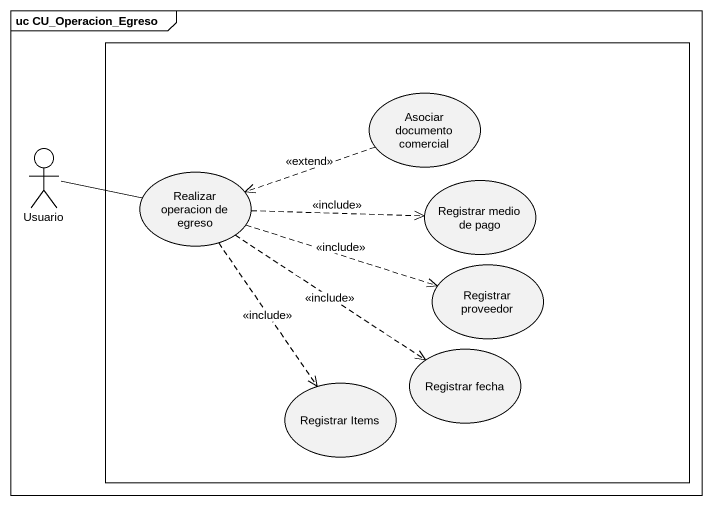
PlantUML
@startuml
mainframe uc CU_Operacion_Egreso
rectangle " " as rectangle1 {
  usecase "Asociar documento comercial" as Asociar_documento_comercial
  usecase "Realizar operacion de egreso" as Realizar_operacion_de_egreso
  usecase "Registrar medio de pago" as Registrar_medio_de_pago
  usecase "Registrar proveedor" as Registrar_proveedor
  usecase "Registrar fecha" as Registrar_fecha
  usecase "Registrar Items" as Registrar_Items
}
actor Usuario
Asociar_documento_comercial .left.> Realizar_operacion_de_egreso : <<extend>>
Usuario -right- Realizar_operacion_de_egreso
Realizar_operacion_de_egreso .right.> Registrar_medio_de_pago : <<include>>
Realizar_operacion_de_egreso .right.> Registrar_proveedor : <<include>>
Realizar_operacion_de_egreso ..> Registrar_fecha : <<include>>
Realizar_operacion_de_egreso ..> Registrar_Items : <<include>>
@enduml
